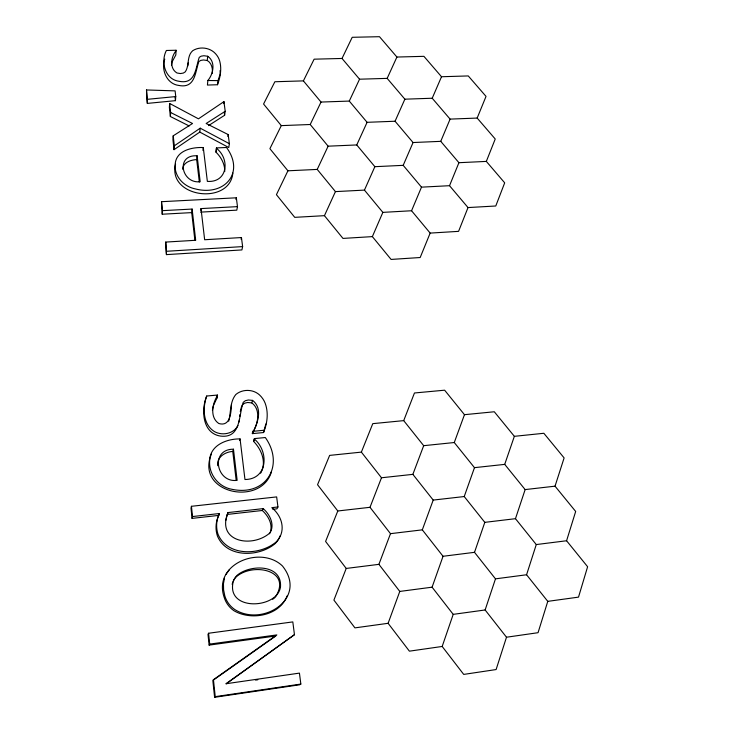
<?xml version="1.0" encoding="UTF-8"?>
<svg xmlns="http://www.w3.org/2000/svg" width="734" height="734" viewBox="0 0 734 734"><rect width="100%" height="100%" fill="white"/><g stroke="black" fill="none" stroke-linecap="round" stroke-linejoin="round"><path stroke-width="1.1" d="M146.497 89.961L147.341 103.402L175.463 100.659L175.747 96.576L175.105 90.878L146.497 89.961L147.341 103.402M212.3 73.317C212.888 68.629 211.649 62.986 207.245 60.5L203.465 59.977L200.721 60.417L198.85 61.573C195.079 72.143 195.363 88.869 178.692 85.419C166.664 83.915 160.929 69.675 164.765 59.105M200.547 212.126L236.798 210.153L237.477 206.63L236.339 197.804L161.508 201.694L162.223 214.218L191.721 212.612L192.125 209.062L162.443 210.658L162.223 214.218M208.52 125.615L224.613 115.275L225.2 111.293L223.953 101.622L198.464 118.835L169.627 103.448L169.38 107.503L170.371 116.522L189.17 125.954M170.371 116.522L170.637 112.504L169.627 103.448M171.481 65.216L172.261 61.564L175.83 54.94L176.068 50.251L166.379 50.481C160.489 61.739 164.93 79.41 178.995 81.272C195.749 84.759 195.483 67.968 199.272 57.335L201.153 56.169L203.914 55.729L207.713 56.27C215.86 61.693 213.41 73.978 207.86 80.511L207.428 85.052L217.493 84.74C220.338 77.272 221.852 68.913 219.705 61.06A20.671 17.258 11.9 0 0 214.025 52.233C208.199 47.297 199.088 46.545 192.675 50.738C186.528 56.206 189.611 65.51 185.271 71.849L183.307 73.079L180.399 73.556L176.977 72.987C169.141 68.308 171.022 56.766 176.114 50.664L176.068 50.251M170.637 112.504L192.528 123.495L173.215 135.818L172.94 139.726L174.031 149.672L199.786 132.092L200.226 128.175L229.366 143.69L228.76 147.525L199.786 132.092M192.125 209.062L195.684 240.284L165.728 242.073L166.444 254.615L241.908 249.927L242.624 246.596L241.458 237.55L204.648 239.743L201.006 208.584L237.477 206.63M174.031 149.672L174.325 145.809L173.215 135.818M166.444 254.615L165.728 242.073M239.77 416.49L239.981 414.545M207.245 60.5L207.713 56.27M199.336 182.032L196.694 159.59L197.116 155.801C175.178 154.434 181.5 184.014 200.171 181.729L197.116 155.801M231.504 404.443C231.036 412.169 230.54 427.014 218.824 423.518C209.658 417.352 212.245 403.581 217.503 395.562L217.447 395.057L206.713 396.011C202.556 407.691 202.621 424.023 214.236 431.464C222.026 436.042 233.641 433.895 237.963 425.564M202.951 150.433L203.29 147.552C192.079 147.02 176.16 150.488 175.169 164.113C173.958 176.243 183.794 186.638 195.272 188.895C224.118 196.492 245.33 173.151 226.522 147.488L216.484 147.91L216.007 152.204C221.191 157.241 224.971 164.187 224.742 171.563M200.777 210.355L201.006 208.584M239.055 422.05L239.339 419.83M217.493 84.74L218.026 80.621L220.237 73.895L220.072 70.592M216.007 152.204L216.484 147.91M223.668 103.632L223.953 101.622M187.794 66.014L188.28 62.684M227.898 136.515L228.191 134.579L206.144 123.495L225.2 111.293M232.852 173.022C229.852 205.713 167.104 197.666 175.573 164.077M212.42 410.343L213.071 406.645M224.485 578.062L223.457 583.704L223.586 589.87L224.815 595.907A25.424 25.066 -77.1 0 0 234.669 609.468C262.983 627.442 308.069 598.1 282.498 566.033C260.864 544.967 212.695 563.758 224.136 597.228A25.259 24.901 -76.5 0 0 233.926 610.706C251.056 620.909 279.571 615.918 287.132 595.88M236.009 199.584L236.339 197.804M206.713 396.011C200.969 409.783 202.245 433.381 220.585 436.097C241.339 438.519 238.504 415.279 243.257 402.315L245.321 400.727L248.367 399.984L252.579 400.388C263.084 408.398 257.717 423.536 252.349 433.115L252.413 433.629L263.543 432.546C266.993 424.023 268.461 414.536 265.928 405.563A22.809 21.736 12.8 0 0 259.478 394.901C253.074 389.038 242.431 388.928 235.834 394.507C229.65 402.021 231.118 412.334 228.705 421.206M241.101 239.229L241.458 237.55M182.665 169.242C183.041 162.287 190.877 159.911 196.694 159.59M240.302 411.618L240.954 408.535M270.369 531.957C272.883 523.938 268.112 515.763 262.304 510.488L227.311 514.424L225.769 520.489M272.864 509.295L276.947 508.836L277.947 506.974L276.654 496.909L191.446 506.295L191.014 508.194L192.069 518.388L218.769 515.387L219.393 513.534L192.51 516.553L192.069 518.388M217.447 395.057L216.915 398.103L213.383 405.746M216.915 398.103L217.503 395.562M269.396 533.756C275.433 525.498 270.039 514.543 263.222 508.625L227.999 512.571C216.007 542.087 252.377 548.399 269.873 532.939M263.543 432.546L265.846 423.995M361.376 452.116L372.78 423.646L403.709 420.628L423.683 445.685L454.273 442.529L474.476 467.659L504.717 464.374L525.14 489.587L515.47 518.681L536.27 544.564L526.572 574.759L547.775 601.357L538.05 632.699L506.497 637.222L485.128 609.972L495.478 578.851L474.513 552.326L484.807 522.351L464.227 496.542L433.207 500.083L412.866 474.357L381.487 477.77L361.376 452.116L329.639 455.392L317.547 484.715L337.796 510.983L370 507.304L390.488 533.664L378.909 564.345L399.782 591.43L388.112 623.304L409.398 651.168L442.18 646.461L463.714 674.408L496.111 669.555L506.497 637.222M547.775 601.357L578.511 597.127L587.613 566.731L566.584 540.756L575.676 511.46L555.032 486.174L564.116 457.915L543.848 433.28L514.351 436.326L494.294 411.765L464.466 414.682L444.63 390.194L414.462 392.984L403.709 420.628M236.155 480.174L232.761 451.428L233.467 449.199C209.961 449.08 216.071 483.22 237.146 480.339L233.467 449.199M239.568 440.437L240.064 438.914C226.889 438.712 210.089 445.107 209.676 460.466C208.428 474.1 218.438 486.981 231.907 489.284C266.222 496.689 285.003 465.264 265.323 437.528L254.414 438.602L253.652 441.446C260.955 448.896 266.047 460.557 261.9 470.769M254.597 429.087C258.515 421.041 259.992 408.691 251.762 402.893L252.579 400.388M442.18 646.461L453.208 614.358L432.087 587.182L443.042 556.28L422.316 529.847L433.207 500.083M504.717 464.374L514.351 436.326M271.516 471.54C261.35 507.222 194.785 493.358 211.484 453.887M252.413 433.629L253.166 430.785M464.227 496.542L474.476 467.659M253.652 441.446L254.414 438.602M454.273 442.529L464.466 414.682M227.311 514.424L227.999 512.571M412.866 474.357L423.683 445.685M337.796 510.983L325.593 541.444L346.219 568.446L333.906 600.1L354.926 627.873L388.112 623.304M370 507.304L381.487 477.77M468.017 207.566L458.576 231.357L430.161 233.091L411.563 210.75L382.854 212.374L364.449 190.106L335.438 191.611L317.226 169.416L287.921 170.802L269.901 148.681L281.296 125.624L310.216 124.505L328.126 146.176L356.752 144.947L374.863 166.682L403.195 165.343L421.49 187.152L449.529 185.693L468.017 207.566L495.771 205.997L504.689 182.83L486.33 161.407L458.924 162.7L440.749 141.341L413.058 142.534L395.066 121.238L367.092 122.312L349.283 101.081L321.024 102.054L303.399 80.887L274.865 81.749L263.57 104.026L281.296 125.624M486.33 161.407L495.23 139.001L477.164 118.064L450.098 119.11L432.216 98.237L404.874 99.182L387.167 78.373L359.55 79.199L342.026 58.463L314.124 59.179L303.399 80.887M430.161 233.091L420.178 257.524L391.094 259.432L372.367 236.614L342.971 238.412L324.446 215.668L294.738 217.347L276.424 194.675L287.921 170.802M449.529 185.693L458.924 162.7M477.164 118.064L486.027 96.393L468.255 75.932L441.51 76.74L423.913 56.334L396.911 57.041L379.487 36.7L352.21 37.296L342.026 58.463M411.563 210.75L421.49 187.152M440.749 141.341L450.098 119.11M372.367 236.614L382.854 212.374M403.195 165.343L413.058 142.534M432.216 98.237L441.51 76.74M364.449 190.106L374.863 166.682M395.066 121.238L404.874 99.182M324.446 215.668L335.438 191.611M356.752 144.947L367.092 122.312M387.167 78.373L396.911 57.041M317.226 169.416L328.126 146.176M349.283 101.081L359.55 79.199M310.216 124.505L321.024 102.054M262.304 510.488L263.222 508.625M241.174 407.508L242.504 404.81L244.55 403.232L247.578 402.489L251.762 402.893M226.21 683.822L294.462 634.681L292.811 621.909L208.566 633.249L207.997 634.332L209.126 645.113L275.791 635.983L213.759 679.812M209.126 645.113L209.704 644.103L208.566 633.249M252.349 433.115L254.203 430.014M260.552 473.173L261.579 471.641M225.98 574.41L229.283 569.832M209.704 644.103L276.828 634.919L213.447 679.702L212.832 680.473L214.603 697.3L299.637 684.794L300.848 684.07L299.435 673.115L225.98 683.749L294.462 634.681M275.553 596.825C292.426 569.96 252.845 562.363 236.431 576.704A14.331 14.13 -75 0 0 232.944 581.805M214.603 697.3L215.236 696.649L300.848 684.07M272.644 599.32L274.975 597.531M174.325 145.809L200.226 128.175M232.761 451.428C225.219 451.878 216.512 457.126 217.686 465.686M255.579 680.097L257.827 679.767M453.208 614.358L485.128 609.972M399.782 591.43L432.087 587.182M495.478 578.851L526.572 574.759M346.219 568.446L378.909 564.345M443.042 556.28L474.513 552.326M536.27 544.564L566.584 540.756M390.488 533.664L422.316 529.847M484.807 522.351L515.47 518.681M525.14 489.587L555.032 486.174M277.947 506.974L271.791 507.662C278.314 512.974 282.819 521.039 282.067 529.627A19.79 19.625 31.2 0 1 275.956 542.123C259.616 555.684 227.219 556.519 218.007 534.205A28.085 27.874 8.8 0 1 219.383 513.534M147.47 99.31L175.747 96.576M253.23 431.308L264.433 430.216M166.691 251.267L242.624 246.596M218.026 80.621L207.86 80.511M216.539 148.387C230.201 159.021 227.668 182.849 207.355 181.381L203.29 147.552M254.487 439.171C269.02 451.373 267.919 479.357 244.963 479.513L240.064 438.914M228.191 134.579L229.366 143.69M224.338 113.137L224.613 115.275M191.721 212.612L194.886 240.339M175.077 97.255L175.463 100.659M213.447 679.702L215.236 696.649M161.508 201.694L162.443 210.658M191.446 506.295L192.51 516.553M232.173 584.374A14.331 14.13 -75 0 1 232.641 582.622M280.058 535.912A19.662 19.506 31.5 0 1 274.956 543.775C258.726 557.253 226.54 558.097 217.392 535.921A27.901 27.699 7.3 0 1 218.76 515.378M280.516 586.613C278.094 608.183 229.439 611.532 232.65 584.769A14.414 14.23 -75.6 0 1 237.183 575.254C249.927 564.363 281.902 563.895 280.516 586.613"/></g></svg>
